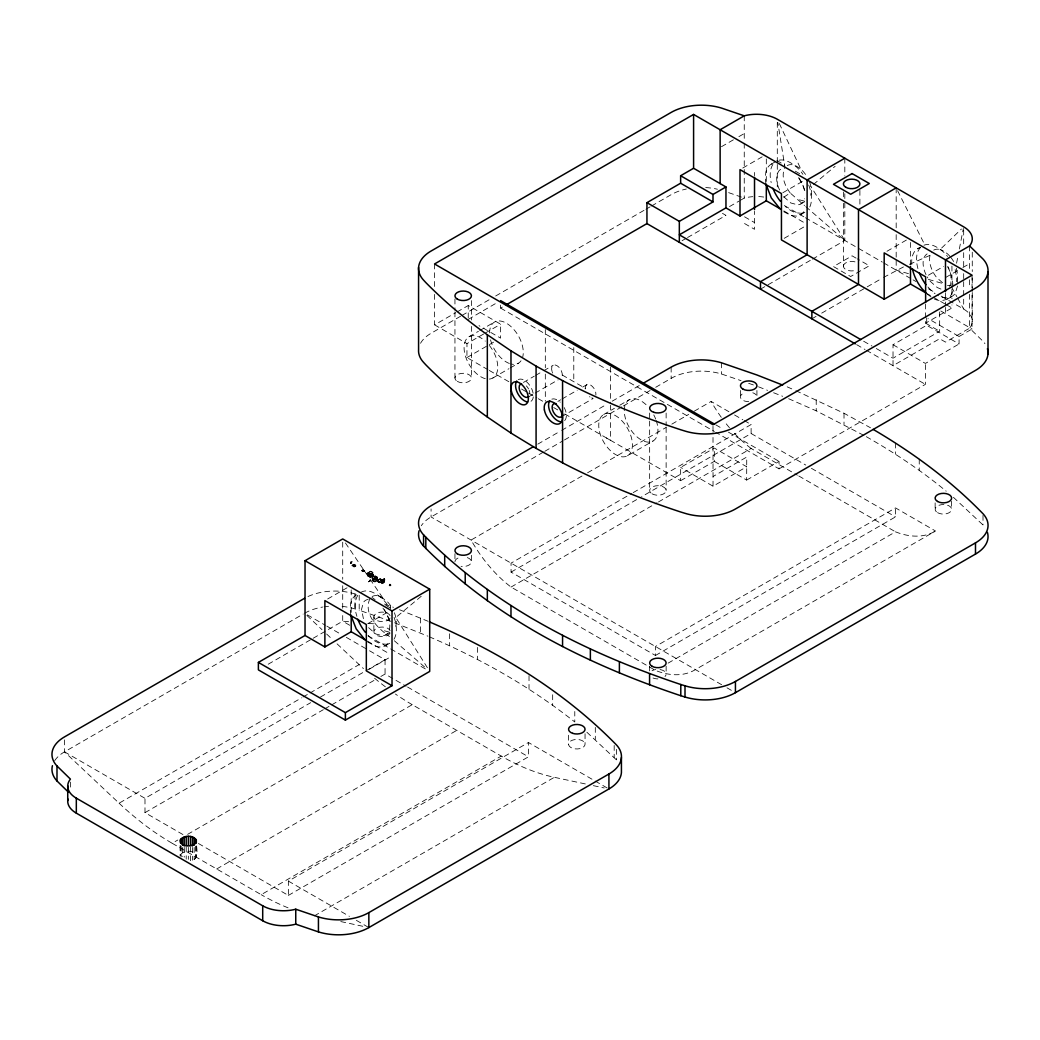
<?xml version="1.0" encoding="UTF-8"?>
<svg xmlns="http://www.w3.org/2000/svg" width="1040" height="1040" viewBox="0 0 1040 1040"><rect width="100%" height="100%" fill="white"/><g stroke="black" fill="none" stroke-linecap="round" stroke-linejoin="round"><path stroke-width="0.75" stroke-dasharray="5 3.75" d="M198.406 843.479L288.366 895.414L288.366 881.114L528.437 742.508L608.92 788.97M371.462 574.392L368.693 576.095L370.123 576.771M370.851 575.796L370.708 577.07L373.295 575.055L370.123 573.976C377.715 578.396 370.149 573.547 373.451 574.665A6.786 3.926 0 0 0 372.528 573.885L371.735 573.456A6.786 3.926 0 0 0 370.825 573.092L367.809 574.574L367.939 575.9M288.366 895.414L528.437 756.821L528.437 742.508M372.606 578.656L372.385 577.876M374.972 579.683L374.647 579.228A6.786 3.926 0 0 1 373.464 578.734L372.528 577.98L375.635 579.54M373.048 578.526C372.06 580.775 380.549 577.941 376.675 577.915L375.648 577.317M377.325 580.19L377.247 580.476A6.786 3.926 0 0 0 377.884 581.022L378.638 582.309A6.786 3.926 0 0 0 379.821 582.803L382.824 581.347L382.707 580.138M377.975 581.438C376.389 579.098 386.269 585.845 376.792 580.008L374.465 581.659M378.131 582.01L378.04 580.892L378.378 582.166M377.78 581.035L380.484 582.478L382.265 581.516L379.483 579.709L381.459 579.254L381.446 580.346M380.146 582.543L382.733 580.424L379.834 578.76L374.712 581.659M487.929 369.668L466.934 357.565L466.973 343.629L483.808 333.905M468.234 317.889L468.26 305.526L500.643 324.194L500.604 338.117L479.011 325.663M564.746 413.933L680.628 480.688L680.654 467.389L714.337 448.071L746.707 466.765L713.037 486.2L680.654 467.389M713.037 486.2L713.011 432.822M680.628 480.688L714.298 461.37L714.337 448.071M714.298 461.37L746.668 480.064L746.733 457.041L713.063 476.489M381.472 582.153L381.446 581.178M384.657 581.1C383.682 583.986 387.335 574.769 379.821 581.971A6.786 3.926 0 0 1 378.638 581.49L378.378 581.334M350.662 563.108L351.182 561.535L351.858 562.861L350.714 563.225L351.858 562.861M372.281 574.704L370.617 573.872L371.735 574.418M372.762 578.708L372.762 578.37A6.786 3.926 0 0 1 372.099 577.746L372.151 577.434M373.828 579.228L373.945 578.578M369.057 576.121L368.381 574.366L371.163 576.433L368.043 574.639M369.525 575.107L367.783 575.757L372.528 572.494L370.526 571.22L367.822 572.832M368.589 581.88L370.123 580.697L368.433 581.75M369.2 575.549L369.187 576.628L369.603 576.095M369.681 576.472L370.929 576.329M369.98 576.446L370.201 577.213L370.201 576.238M377.429 578.37L377.481 577.187L375.57 576.095L375.648 576.94M377.403 577.824L377.559 578.214M380.276 579.592L381.459 580.086L380.614 580.567L381.459 579.254M380.783 579.514L382.655 579.943L382.408 581.061M380.913 579.384C381.953 579.475 382.499 587.171 384.722 580.476M380.679 579.228C382.265 582.348 382.772 578.838 382.408 580.996L382.447 580.19M382.252 580.307L381.134 580.788M389.532 584.896L390.078 584.233L390.78 585.468L389.935 585.949L389.467 585.078M390.169 584.805L390.78 585.468L389.831 585.026M390.78 585.468L390.78 584.636L389.129 585.273M957.554 286.013L955.136 293.462A29.237 16.887 60 0 1 937.235 295.061M367.757 574.678L371.046 576.797L368.043 574.782L370.513 573.222L373.295 574.964L369.85 576.914A2.496 1.443 60 0 0 370.383 577.122L369.59 576.485M377.715 578.461L374.647 580.047A6.786 3.926 0 0 1 373.464 579.553L372.71 579.098A6.786 3.926 0 0 1 372.099 578.578L374.79 575.978L375.752 577.031M367.783 575.419L368.433 576.004L373.087 572.715M377.689 577.72L372.944 580.645M377.884 581.854A6.786 3.926 0 0 1 377.273 581.321L377.234 580.281L372.19 577.564L374.777 576.069L377.559 577.681L372.554 580.32L375.349 579.41M381.589 580.918L381.355 579.527M369.824 575.822L369.863 577.174L368.368 575.679M956.579 263.198L957.814 256.88M959.348 248.976L963.365 228.436M190.476 846.989L190.476 860.678C198.458 860.34 197.067 851.162 196.586 845.598M367.757 572.923L368.68 573.781L367.523 574.392C364.689 572.104 370.383 573.989 367.835 572.988M377.208 581.152L379.951 579.358M381.628 580.32L384.254 578.682L384.761 579.371M357.773 595.309C353.99 601.679 354.627 609.596 356.928 616.356M369.187 576.628L370.24 576.056M369.98 576.511L369.187 575.809L369.707 576.251M375.596 576.55L376.428 577.772L377.273 577.434M375.96 578.032C378.599 576.862 376.883 578.799 375.505 576.472M369.902 598.611C363.012 614.185 377.897 628.316 389.467 636.532M389.831 584.207L390.338 585.208L390.104 584.246M772.876 164.359C769.6 169.819 769.665 176.566 771.186 182.572M949.481 286.429L950.898 283.309L950.898 274.846M956.41 281.684L957.853 275.613L955.955 266.357M952.328 291.72C950.469 300.937 939.263 302.783 932.36 297.882M372.099 580.021L374.699 578.539L375.999 579.033M381.654 580.281L384.345 579.67M180.388 854.841C183.872 849.849 194.597 849.797 196.586 856.076M933.712 250.12A20.007 11.544 60 0 1 940.056 249.548L961.428 229.021M813.345 184.535L835.133 166.309M421.239 596.258L395.811 617.513L428.012 668.733M367.822 575.523L372.931 572.819L367.913 574.925L368.004 576.095M368.472 574.834L368.251 575.731L368.004 575.12M370.383 573.508L372.97 574.639L372.632 575.211M370.604 573.495L370.24 574.353M373.087 575.003L371.163 575.978M783.744 197.223L790.179 192.959L804.57 205.569M468.221 319.423L496.561 302.965M721.474 146.705L733.525 139.737M738.894 136.643L744.25 133.549M460.564 316.251L431.08 333.281A42.822 24.726 0 0 0 419.913 344.539M461.968 315.445L490.048 299.234M495.664 295.997L644.475 210.08M645.879 209.261L650.091 206.83M651.495 206.024L671.151 194.675A42.822 24.726 0 0 1 686.322 189.02M742.768 168.025L762.151 156.832M500.604 305.097L500.604 308.087L503.412 306.462M469.014 336.765L478.413 331.331M479.752 330.564L494.52 322.036M771.277 164.125L776.152 161.304A29.237 16.887 60 0 1 785.434 160.485A35.256 20.358 60 0 1 796.133 166.66A29.237 16.887 60 0 1 802.932 174.33M485.212 333.099L500.643 324.194M466.934 357.565L487.981 345.41M489.372 344.604L493.584 342.173M729.508 206.583L738.894 201.175M740.233 200.395L744.25 198.081A29.393 16.965 0 0 1 752.804 196.664M682.071 240.708L686.192 238.329M687.557 237.536L725.959 215.371L722.462 213.343M782.821 192.751L803.595 180.765M492.83 378.001L508.95 368.693M510.289 367.913L518.349 363.259M800.787 203.957L804.674 201.721M800.527 214.773L805.402 211.952A29.237 16.887 60 0 1 801.125 213.278L796.133 212.784A29.237 16.887 60 0 1 785.434 206.609M523.432 382.434L534.261 376.181M535.613 375.401L542.386 371.488M543.738 370.708L553.228 365.235M784.212 238.316L804.986 226.317M528.372 397.02L533.793 393.887M535.145 393.107L558.168 379.821M557.882 401.401L560.638 399.802M562.016 399.009L577.213 390.234M582.725 387.049L586.872 384.657M760.487 289.146L811.317 259.805M812.487 259.129L844.818 240.461L844.818 200.148M561.392 416.819L593.138 398.476M537.771 444.145L560.235 431.184M561.639 430.365L606.567 404.43M612.183 401.193L640.263 384.982M603.681 414.518L614.419 408.317M619.801 405.21L629.2 399.776M886.951 251.277L906.347 240.084M350.506 562.679L352.313 561.626M543.387 452.127L431.08 516.958A42.822 24.726 0 0 0 421.291 525.733M544.791 451.308L563.043 440.778M564.447 439.959L622.011 406.731M623.415 405.925L650.091 390.52M655.707 387.283L671.151 378.365A42.822 24.726 0 0 1 721.565 374.023L741.039 380.653M354.029 565.994L355.771 565.227L354.016 564.226L352.235 565.253L354.458 566.657L353.548 566.137L354.952 565.071L353.288 566.215M352.131 565.604L353.795 564.642L355.81 565.825L354.185 567.06L352.131 565.539L354.185 567.06M352.144 565.89L354.211 564.408M352.729 565.045L354.471 566.215L355.251 565.604M354.185 566.761L355.81 565.825M354.458 566.657L355.576 565.825M917.735 248.677L920.179 247.273M363.337 569.595L361.556 570.7L363.298 571.714L365.079 570.687L363.532 569.79M362.037 570.596L362.817 569.972L364.559 571.155L361.894 570.583M368.277 572.91L370.825 571.376M811.863 318.812L816.075 316.368M821.704 313.131L882.128 278.239M883.532 277.42L903.552 266.903M327.652 598.988L347.048 587.795M54.717 760.63A42.822 24.726 0 0 1 64.506 751.855L303.16 614.068M371.462 574.626L369.421 575.562M372.372 574.171L372.528 574.86L372.528 573.885M368.94 576.381L371.358 575.016L372.255 575.523A2.496 1.443 60 0 0 372.788 575.744L373.451 574.717M369.408 576.654L371.8 575.263M370.123 576.914L373.295 575.042M370.136 577.07L373.087 575.627L373.087 574.431M370.383 577.122L373.334 575.861M376.285 576.511L374.634 577.343L375.609 576.121M372.502 578.513L372.71 579.098M376.428 577.018L377.26 577.902M375.947 576.784L375.44 577.811L375.921 576.706M377.013 577.408L377.104 578.175M381.03 579.371L379.873 578.747L377.364 580.32L377.689 581.113M372.151 580.099L375.193 581.854L377.689 580.372L376.545 579.202M381.602 579.774L382.525 580.255M384.319 578.656L381.758 580.827M381.94 581.334L384.553 579.787M928.395 275.21L943.631 266.409M581.971 476.021L471.068 540.046A100.75 58.162 60 0 0 511.056 587.067L655.46 670.436A100.75 58.162 60 0 0 695.448 669.591L935.506 530.998L895.518 507.91L655.46 646.503L655.46 655.486L511.056 572.104L511.056 563.134L631.787 493.428M587.587 472.771L666.211 427.388M671.827 424.138L688.675 414.414M694.291 411.177L711.126 401.453L729.053 411.801M627.497 455.754A23.816 13.741 60 0 0 619.944 418.873A23.816 13.741 60 0 0 599.326 430.781A23.816 13.741 60 0 0 627.497 455.754L653.016 441.012M268.229 664.209L311.792 639.054M313.196 638.248L342.706 621.205L349.18 621.751M945.49 277.576L957.541 270.621M962.897 267.527L969.592 263.666M367.718 623.714L387.114 612.521M946.972 299.325L951.86 296.517M385.671 634.92L389.558 632.671M925.626 303.979L925.626 323.167L951.938 307.97L951.938 304.889M633.191 492.622L751.114 424.541L751.114 433.511L641.615 496.73M969.592 294.307L969.592 328.185L945.49 342.108L939.653 338.741L893.022 365.664L893.022 344.734L926.692 325.286L959.075 343.98L959.075 336.505L928.044 318.591M511.056 572.104L640.211 497.536M385.411 645.736L390.299 642.915A29.237 16.887 60 0 1 386.009 644.241L381.03 643.747A29.237 16.887 60 0 1 368.264 635.609M64.506 739.882L64.506 751.855L119.08 803.205L301.587 697.84M302.991 697.021L308.607 693.784M310.011 692.978L359.151 664.599A249.951 144.313 60 0 0 363.454 668.59M939.653 311.935L939.653 331.266L893.022 358.189L873.431 346.879M182.949 834.561L144.989 812.643L144.989 798.343L310.661 702.689M320.476 697.021L385.06 659.737L368.485 650.169M511.056 587.067L657.059 502.762M658.463 501.956L751.114 448.461L797.381 475.176M369.096 669.279L389.883 657.28M959.075 336.505L972.036 329.017L972.036 289.432M144.989 812.643L323.297 709.709M324.688 708.903L330.304 705.653M331.708 704.847L375.232 679.718M380.848 676.481L385.06 674.05L406.146 686.218M893.022 344.734L925.405 363.428L959.075 343.98M746.668 480.064L779.051 461.37L779.051 468.858L715.767 432.315M779.051 468.858L925.405 384.358L925.405 363.428M119.08 803.205A249.951 144.313 60 0 0 172.172 843.271L177.788 840.034M187.616 834.353L412.23 704.678L501.254 756.067A249.951 144.313 60 0 0 554.346 777.309L585.533 783.978M216.684 868.972L456.742 730.366M655.46 655.486L895.518 516.88L895.518 507.91M172.172 843.271L261.196 894.673L501.254 756.067M668.096 663.143L895.518 531.83A100.75 58.162 60 0 0 935.506 530.998M314.288 915.902L554.346 777.309M434.577 294.411L434.59 324.844L455.637 312.767M457.041 311.961L468.26 305.526M373.087 575.328L370.175 573.547L370.838 573.547M379.821 582.491L380.484 582.478M371.358 575.016A2.496 1.443 60 0 1 370.825 574.613L370.162 573.755M370.734 574.613L370.981 573.313M374.556 576.875L375.453 576.888M379.73 579.631L380.835 580.073M909.441 264.329L930.046 255.333M370.396 571.246L373.334 573.04M370.175 573.547L370.474 574.028M355.485 565.344L353.717 564.395M368.602 623.376L375.076 623.922M804.323 201.123L797.251 199.225M947.44 285.35L950.781 285.675M940.966 289.081L937.235 287.521L930.163 281.255A20.007 11.544 60 0 1 927.225 276.965M389.22 632.086L382.148 630.188M374.036 581.659L373.464 581.282L374.816 581.919M593.333 785.642L604.24 787.969M340.795 921.57L365.742 926.913M364.793 570.856L363.038 569.764M380.185 578.747L380.77 579.722M908.453 273.65L896.181 270.127L896.181 258.83M928.382 279.383L943.709 283.777L936.637 277.511A20.007 11.544 60 0 1 931.463 252.2M307.957 596.544A42.822 24.726 0 0 1 354.991 593.957L359.203 595.257L359.203 610.22L390.429 621.114L427.869 636.155M342.134 606.385A42.822 24.726 0 0 1 354.991 608.933L359.203 610.22M728.624 192.634L741.403 197.093M748.67 383.305L757.016 386.217M370.383 574.574L369.772 574.353M384.488 604.071L393.458 607.334M758.524 386.815L767.572 390.364M773.604 392.743L782.652 396.292M371.137 571.363L372.281 571.896M399.49 609.713L427.869 621.192M377.104 577.408L376.805 576.797M372.151 596.531A20.007 11.544 60 0 1 378.495 595.959L385.814 600.184A20.007 11.544 60 0 1 392.158 608.075M787.189 386.854L794.443 390.052M795.886 390.689L844.012 413.27L870.493 427.765M788.632 398.71L816.218 410.839L864.929 435.929M429.312 636.805C481.13 658.918 530.582 686.959 574.782 721.981L574.782 711.503M866.32 436.696C894.348 452.647 921.336 470.587 946.192 491.179M606.359 437.944L610.506 440.297L610.506 405.314M379.08 582.062L379.119 581.334M776.854 160.524L784.771 165.087M795.327 171.184L800.852 174.369M784.329 205.556L804.024 216.918M805.428 217.737L882.297 262.106M883.688 262.912L911.651 279.058M913.055 279.864L915.876 281.489M928.525 288.808L935.558 292.864M941.174 296.114L963.677 309.101A29.393 16.965 0 0 1 969.592 328.185L983.008 341.276A42.822 24.726 0 0 1 984.932 343.655M783.835 210.912L805.142 223.21M926.146 293.072L931.671 296.257M933.049 297.063L945.256 304.109M946.595 304.876L951.938 307.97M856.063 258.115L852.085 255.827L833.469 266.565L850.681 276.51L869.297 265.759L857.376 258.882M940.823 310.999L972.036 329.017M744.536 216.801L754.52 222.56M925.626 323.167L939.653 331.266M744.536 223.522L754.52 229.294L754.52 211.25M863.642 341.224L872.027 346.073M856.635 344.656L865.033 349.505M866.437 350.311L925.405 384.358M734.578 414.986L742.846 419.757M744.224 420.55L751.114 424.541M751.114 433.511L805.792 465.075M811.408 468.312L895.518 516.88M715.767 424.84L722.8 428.896M728.429 432.146L779.051 461.37M798.785 475.982L895.518 531.83M500.604 308.087L714.363 431.509M562.289 375.05L585.26 388.31M489.333 370.474L508.924 381.771M521.534 389.038L527.124 392.262M528.528 393.068L536.926 397.917M538.33 398.723L545.324 402.753M553.644 407.55L557.804 409.942M721.643 684.723L431.08 516.958L431.08 508.95M727.012 687.817L732.667 691.093M373.295 575.575L368.68 573.131M374.647 576.758L375.388 577.148L375.284 576.082L375.102 577.083M380.211 579.8L379.951 578.825M389.532 585.182L389.532 584.35M355.81 566.124L353.496 564.772M381.68 580.97L381.407 581.49M355.576 566.02L354.666 565.292M374.634 577.135L377.091 578.773M352.716 564.928L354.471 566.215M381.485 581.854L381.537 583.011M368.381 574.444L371.163 576.264M381.511 582.738L381.823 583.687L384.345 582.257L381.849 583.583L381.979 579.553M367.887 575.484L370.929 577.239M385.736 605.332L391.274 608.53M349.713 625.261L342.706 621.205L342.706 613.145M367.965 635.791L428.298 670.618M367.354 641.069L390.039 654.173M307.359 614.861L325.442 625.313M326.833 626.119L340.756 634.153M346.32 637.364L367.107 649.363M407.55 687.024L528.437 756.821M64.506 751.855L144.989 798.33M288.366 881.101L349.427 916.357M356.369 920.361L368.862 927.576M434.59 324.844L466.973 343.629M368.927 573.937L367.523 574.392M372.944 580.983L372.281 580.476L373.204 581.243M927.004 293.982L931.281 297.102M783.757 211.77L791.258 215.605L796.237 216.099A29.237 16.887 60 0 0 803.803 211.731M371.93 597.363L375.089 599.664M367.588 641.94L376.142 646.568L381.134 647.062A29.237 16.887 60 0 0 389.896 640.575M953.433 497.328L983.008 524.966A42.822 24.726 0 0 1 984.932 527.345M586.859 732.225L616.421 759.863A42.822 24.726 0 0 1 618.345 762.242M377.247 579.683L377.728 581.464M805.792 206.635L844.818 240.461L810.914 186.55M394.342 640.757L427.271 669.305M306.891 615.446L321.984 629.642M326.638 634.023L332.436 639.483M337.077 643.851L359.151 664.599M927.927 286.988L931.879 291.161A29.237 16.887 60 0 0 935.077 293.683M783.705 196.69L790.777 202.969L797.849 204.867A20.007 11.544 60 0 0 804.44 198.744M368.602 627.653L375.674 633.932L382.746 635.817A20.007 11.544 60 0 0 384.28 609.609M790.192 192.959C784.992 186.017 780.559 176.007 785.005 167.648L777.79 122.369M345.436 542.984L382.863 598.039M951.535 287.053L956.852 296.699M957.606 298.077L963.677 309.101L963.677 297.817M897.624 190.749L925.002 245.284M779.649 190.073C776.867 184.405 775.203 177.177 778.531 171.392A20.007 11.544 60 0 1 780.78 169.312M779.324 123.539L800.917 169.234A20.007 11.544 60 0 1 807.261 177.125M350.662 561.951L350.948 563.394M384.54 578.773L384.813 579.93M955.136 269.581L957.905 283.127M363.428 618.683L361.53 609.427L363.428 602.355A20.007 11.544 60 0 1 368.602 599.365M953.03 285.948L952.328 279.357L949.481 270.088A20.007 11.544 60 0 0 947.869 266.552M765.934 184.093L765.219 177.515L765.934 171.743L767.988 167.167A29.237 16.887 60 0 1 774.046 163.046M350.818 615.056L350.116 608.465L350.818 602.693L352.885 598.13A29.237 16.887 60 0 1 358.943 593.996M712.998 426.348L713.011 431.197M434.551 263.978L434.564 288.002M983.008 515.359L983.008 524.966M972.27 252.187L972.27 271.531M972.27 277.992L972.27 290.888M972.27 292.5L972.27 321.529M972.036 275.184L972.036 287.846M969.592 245.934L969.592 271.739M969.592 279.786L969.592 287.872M963.677 230.074L963.677 246.207M963.677 252.655L963.677 267.176M963.677 273.624L963.677 280.072M963.677 281.684L963.677 296.205M951.938 266.097L951.938 287.729M951.938 289.341L951.938 298.727M951.626 501.293L951.626 509.314M945.49 293.28L945.49 305.838M945.49 307.411L945.49 313.69M935.142 502.905L935.142 509.314M926.692 317.811L926.692 325.286M919.243 459.108L919.243 470.327M910.494 242.476L910.494 264.862M896.181 187.876L896.181 228.189M896.181 234.637L896.181 257.218M895.596 443.053L895.596 454.272M859.898 190.372L859.898 206.505M844.818 158.21L844.818 175.955M844.818 193.7L844.818 198.536M844.012 413.27L844.012 424.489M843.414 191.984L843.414 196.82M843.414 203.281L843.414 266.175A8.242 4.758 0 0 0 855.777 270.296M816.218 399.62L816.218 410.839M777.296 122.473L777.296 162.799M777.296 164.411L777.296 188.604M766.311 158.925L766.311 185.393M756.925 390.494L756.925 396.903A8.242 4.758 0 0 0 752.804 392.782M754.52 172.458L754.52 175.695M744.25 115.83L744.25 141.635M744.25 143.234L744.25 198.081M740.441 390.494L740.441 396.903M721.565 362.817L721.565 374.023M671.151 367.146L671.151 378.365M666.133 413.036L666.133 425.945M666.133 427.557L666.133 490.451M666.133 666.133L666.133 674.141M649.649 413.036L649.649 419.484M649.649 421.109L649.649 490.451M649.649 666.133L649.649 670.93M616.421 749.385L616.421 759.863M614.185 745.459L614.185 757.432M610.506 367.146L610.506 403.728M595.309 727.428L595.309 739.401M585.052 733.733L585.052 744.211A8.242 4.758 0 0 1 572.689 748.332A8.242 4.758 0 0 1 572.689 740.09A8.242 4.758 0 0 1 585.052 744.211M573.781 347.594L573.781 381.68M568.568 735.228L568.568 744.211M552.669 694.746L552.669 705.224M545.324 329.524L545.324 367.731M545.324 374.101L545.324 401.167M529.022 675.701L529.022 689.169M477.438 647.413L477.438 659.386M471.432 300.625L471.432 319.982M471.432 326.43L471.432 378.04M471.432 555.321L471.432 561.73M454.948 299.013L454.948 310.31M454.948 311.922L454.948 378.04M454.948 553.722L454.948 560.131M449.631 633.763L449.631 645.736M420.615 618.007L420.615 632.97M390.429 606.151L390.429 609.141M385.06 659.737L385.06 674.05M384.345 579.202L384.345 581.789M379.678 581.763L379.678 582.582M379.509 581.763L379.509 582.582M378.469 580.957L378.638 582.309M377.559 580.632L377.559 581.464M374.335 579.007L374.504 579.826M373.867 616.837L373.867 631.8M373.581 578.37L373.464 579.553M373.295 578.201L373.295 578.955M373.204 578.591L373.204 579.41M372.918 574.431L372.918 575.406M372.944 578.435L372.944 579.254M372.281 573.729L372.268 574.99M372.008 573.586L372.008 574.561M372.021 577.603L372.021 578.422M371.735 573.456L371.904 574.769M371.618 573.859L371.618 574.613M371.137 573.313L371.137 574.288M370.513 576.199L370.435 576.914M370.24 575.328L369.07 574.665M369.564 575.666L369.564 576.433M369.057 575.367L369.096 576.576M368.537 575.38L368.68 576.342M363.792 571.597L361.972 570.869M354.991 593.957L354.991 608.933M351.208 589.888L351.208 616.343M342.706 542.191L342.706 579.28M342.706 585.728L342.706 611.533M196.313 845.871L196.313 857.311M195.481 846.209L195.481 858.455M194.168 847.47L194.168 859.443M192.465 847.47L192.465 860.197M188.344 847.366L188.344 859.339M186.212 846.989L186.212 859.183M184.223 847.47L184.223 857.207M182.52 847.47L182.52 856.453M181.207 846.209L181.207 856.96M180.388 845.871L180.388 855.816M180.102 845.598L180.102 856.076M70.408 782.093L70.408 789.581M751.114 448.461A100.75 58.162 60 0 1 732.875 431.639M729.443 427.726A100.75 58.162 60 0 1 724.464 421.577M721.292 417.313A100.75 58.162 60 0 1 711.126 401.453M467.311 557.609A8.242 4.758 0 0 1 470.808 563.55A8.242 4.758 0 0 1 461.058 566.332M454.948 561.73A8.242 4.758 0 0 1 461.058 557.141M660.023 669.539A8.242 4.758 0 0 1 665.028 676.52M657.891 678.899A8.242 4.758 0 0 1 652.054 677.508M652.054 670.774A8.242 4.758 0 0 1 655.759 669.539M748.683 401.661A8.242 4.758 0 0 1 740.727 398.138A8.242 4.758 0 0 1 744.562 392.782M705.705 187.564A42.822 24.726 0 0 1 717.444 189.228M843.414 266.175A8.242 4.758 0 0 1 855.777 262.054M489.333 345.41A23.816 13.741 60 0 1 489.346 379.08M485.277 378.677A23.816 13.741 60 0 1 464.074 347.659A23.816 13.741 60 0 1 485.277 341.12M521.027 360.789A23.816 13.741 60 0 1 510.796 363.935M509.366 363.48A23.816 13.741 60 0 1 490.49 339.69M489.593 332.93A23.816 13.741 60 0 1 508.625 324.649A23.816 13.741 60 0 1 522.704 357.071M656.201 420.511A23.816 13.741 60 0 1 645.463 441.688A23.816 13.741 60 0 1 624.299 411.97M624.273 410.683A23.816 13.741 60 0 1 647.543 406.159M653.757 414.882A23.816 13.741 60 0 1 655.694 419.094M758.745 196.586A29.393 16.965 0 0 1 764.595 197.184M592.735 398.112A7.553 4.368 60 0 1 591.695 397.904M590.057 397.046A7.553 4.368 60 0 1 589.511 396.643M585.299 388.96A7.553 4.368 60 0 1 590.603 385.06A7.553 4.368 60 0 1 595.894 395.083M552.682 373.035A7.553 4.368 60 0 1 552.37 372.333M552.11 371.618A7.553 4.368 60 0 1 556.946 365.638A7.553 4.368 60 0 1 561.795 377.208M551.85 399.139A12.584 7.267 60 0 1 560.261 402.207M564.239 407.602A12.584 7.267 60 0 1 563.979 421.135M526.331 385.879A7.553 4.368 60 0 1 528.554 388.986M529.165 390.39A7.553 4.368 60 0 1 529.789 393.809M518.232 379.626A12.584 7.267 60 0 1 530.959 387.309A12.584 7.267 60 0 1 530.374 401.661M949.975 256.412A20.007 11.544 60 0 0 947.375 253.786A23.764 13.715 60 0 0 940.056 249.548M950.794 257.387A20.007 11.544 60 0 1 953.719 261.677M911.794 264.628A29.237 16.887 60 0 1 920.504 247.598M947.713 266.89A29.237 16.887 60 0 1 950.261 272.402M917.93 268.593A29.237 16.887 60 0 1 922.61 245.856M923.936 245.219A29.237 16.887 60 0 1 931.879 245.037A35.256 20.358 60 0 1 942.591 251.212A29.237 16.887 60 0 1 947.57 256.477M926.016 274.651A20.007 11.544 60 0 1 927.225 253.864M787.254 165.568A20.007 11.544 60 0 1 793.598 164.996A23.764 13.715 60 0 1 800.917 169.234M809.51 181.805A20.007 11.544 60 0 1 809.51 198.133M798.915 178.412A29.237 16.887 60 0 1 804.791 190.645M808.691 185.029A29.237 16.887 60 0 1 808.691 208.91M798.642 177.58A20.007 11.544 60 0 1 804.44 190.294M394.407 612.755A20.007 11.544 60 0 1 394.394 629.096M378.495 595.959A23.764 13.728 60 0 1 385.814 600.184M382.941 608.101A29.237 16.887 60 0 1 390.104 622.999M361.049 592.267A29.237 16.887 60 0 1 370.318 591.435A35.256 20.358 60 0 1 381.03 597.623A29.237 16.887 60 0 1 387.829 605.293M394.095 617.383A29.237 16.887 60 0 1 393.575 639.873M390.078 618.059A8.242 4.758 0 0 1 377.39 620.724A8.242 4.758 0 0 1 377.39 612.937A8.242 4.758 0 0 1 390.078 615.602M304.564 613.262A42.822 24.726 0 0 1 322.621 607.048M324.09 606.814A42.822 24.726 0 0 1 328.536 606.294M390.078 633.035A8.242 4.758 0 0 1 377.39 635.7A8.242 4.758 0 0 1 377.39 627.9A8.242 4.758 0 0 1 390.078 630.565M412.23 704.678A249.951 144.313 60 0 1 395.408 694.031M385.372 686.803A249.951 144.313 60 0 1 373.243 677.131M288.054 907.816A249.951 144.313 60 0 1 261.196 894.673M368.966 576.394A2.496 1.443 60 0 1 368.433 576.004M369.889 580.398L370.331 581.165L369.824 580.437M384.345 581.334L381.953 582.725L384.345 581.334M937.56 512.668A8.242 4.758 0 0 0 951.353 510.536A8.242 4.758 0 0 0 941.252 504.712A8.242 4.758 0 0 0 937.56 512.668M457.366 381.407A8.242 4.758 0 0 0 471.146 379.275A8.242 4.758 0 0 0 461.058 373.451A8.242 4.758 0 0 0 457.366 381.407M652.054 493.818A8.242 4.758 0 0 0 665.847 491.686A8.242 4.758 0 0 0 655.759 485.862A8.242 4.758 0 0 0 652.054 493.818"/><path stroke-width="1.5" d="M180.388 839.878C179.816 847.327 193.037 847.678 196.313 842.348C196.872 834.899 183.651 834.548 180.388 839.878L180.388 842.868M693.589 114.426L434.551 263.978L712.998 424.736L972.036 275.184L693.589 114.426L693.589 168.259L725.959 186.953L725.959 207.883L679.328 234.819L860.834 339.612M744.25 115.83L721.565 108.095A42.822 24.726 0 0 0 671.151 112.424L431.08 251.03A42.822 24.726 0 0 0 423.579 280.137L425.815 282.568A679.133 392.093 0 0 0 487.331 334.776L510.978 350.831L536.081 366.119L562.562 380.614A679.133 392.093 0 0 0 680.797 429.78L685.009 431.067A42.822 24.726 0 0 0 735.436 426.738L975.494 288.145A42.822 24.726 0 0 0 983.008 259.025L969.592 245.934A29.393 16.965 0 0 0 963.677 226.85L777.296 119.249A29.393 16.965 0 0 0 744.25 115.83L720.135 129.753L720.135 183.586M855.244 343.85L646.945 223.6L646.945 202.657L680.628 183.222L680.628 175.747L693.589 168.259M506.233 304.837L646.945 223.6M680.628 175.747L712.998 194.441L725.959 186.953M646.945 202.657L679.328 221.351L712.998 201.916L712.998 194.441M725.959 207.883L739.999 215.995L766.311 200.798L779.701 208.52M844.818 158.21L807.118 179.972L807.118 254.748L760.487 281.671L760.487 289.146M896.181 187.876L858.494 209.638L858.494 284.401L811.863 311.324L811.863 318.812M305.032 635.479L305.032 560.703L342.706 538.954L429.702 589.173L429.702 671.424L345.384 720.109L258.388 669.89L258.388 662.402L305.032 635.479L324.883 646.945L351.208 631.748L364.585 639.483M533.559 446.576L431.08 505.752A42.822 24.726 0 0 0 423.579 534.859L423.579 546.078C493.961 617.968 586.274 664.183 680.797 695.721L685.009 697.008A42.822 24.726 0 0 0 735.436 692.679L975.494 554.073A42.822 24.726 0 0 0 987.415 532.389M643.071 383.357L671.151 367.146A42.822 24.726 0 0 1 721.565 362.817L757.016 375.011L782.652 385.073M304.564 598.299L64.506 736.892A42.822 24.726 0 0 0 56.992 765.999L56.992 780.975L68.172 791.934M969.592 245.934L945.49 259.857L945.49 291.707M739.999 215.995L739.999 169.624L781.443 193.557L781.443 239.915L884.182 299.234L910.494 284.037L926.146 293.072L922.012 288.717A29.237 16.887 60 0 1 912.379 268.658M305.032 560.703L392.015 610.935L429.702 589.173M258.388 662.402L345.384 712.634L392.015 685.711L392.015 610.935M423.579 534.859C493.961 606.749 586.274 652.964 680.797 684.502L685.009 685.802A42.822 24.726 0 0 0 735.436 681.46L975.494 542.867A42.822 24.726 0 0 0 983.008 513.747C950.729 480.467 913.068 452.777 873.145 429.377M56.992 765.999L70.408 779.103A29.393 16.965 0 0 0 76.323 798.174L262.704 905.788A29.393 16.965 0 0 0 295.75 909.207L318.435 916.942A42.822 24.726 0 0 0 368.849 912.613L608.92 774.007A42.822 24.726 0 0 0 616.421 744.9C563.849 690.976 498.16 651.43 429.312 621.829M67.951 799.006A29.393 16.965 0 0 0 76.323 813.15L262.704 920.751A29.393 16.965 0 0 0 295.75 924.17L318.435 931.905A42.822 24.726 0 0 0 368.849 927.576L608.92 788.97A42.822 24.726 0 0 0 621.426 772.525L621.426 757.549M418.574 267.475L418.574 349.726A42.822 24.726 0 0 0 423.579 362.388L425.815 364.819A679.133 392.093 0 0 0 487.331 417.027L510.978 433.082L536.081 448.37L562.562 462.865A679.133 392.093 0 0 0 680.797 512.031L685.009 513.318A42.822 24.726 0 0 0 735.436 508.989L975.494 370.396A42.822 24.726 0 0 0 987.415 348.699M680.628 183.222L712.998 201.916M500.604 300.612L714.363 424.021M392.015 685.711L366.327 670.878L366.327 624.52L324.883 600.587L324.883 646.945M780.546 209.417L771.277 197.886L765.934 184.093M365.443 640.38L356.174 628.849L350.818 615.056M988 271.687L988 353.938M975.494 542.867L975.494 554.073M925.626 302.38L925.626 276.809L884.182 252.876L884.182 299.234M910.494 266.461L910.494 284.037M766.311 185.393L766.311 200.798M754.52 177.307L754.52 209.625M735.436 681.46L735.436 692.679M685.009 685.802L685.009 697.008M680.797 684.502L680.797 695.721M679.328 221.351L679.328 242.294M649.571 673.608L649.571 684.814M619.385 661.752L619.385 672.971M608.92 774.007L608.92 788.97M590.369 648.986L590.369 660.205M562.562 380.614L562.562 462.865M562.562 635.336L562.562 646.555M536.081 366.119L536.081 448.37M510.978 350.831L510.978 433.082M510.978 605.553L510.978 616.772M487.331 334.776L487.331 417.027M487.331 589.498L487.331 600.717M465.218 572.741L465.218 583.96M444.691 555.321L444.691 566.54M425.815 537.29L425.815 548.509M368.849 912.613L368.849 927.576M351.208 616.343L351.208 631.748M345.384 712.634L345.384 720.109M318.435 916.942L318.435 931.905M295.75 909.207L295.75 924.17M262.704 905.788L262.704 920.751M196.313 839.878L196.313 842.868M195.481 838.734L195.481 843.219M194.168 837.746L194.168 845.234M192.465 836.992L192.465 845.975M190.476 836.511L190.476 845.494M188.344 836.355L188.344 845.338M186.212 836.511L186.212 845.494M184.223 836.992L184.223 845.975M182.52 837.746L182.52 845.234M181.207 838.734L181.207 843.219M76.323 798.174L76.323 813.15M67.73 785.746L67.73 800.722M423.579 546.078A42.822 24.726 0 0 1 419.003 530.803M562.77 414.206A7.553 4.368 60 0 1 557.466 416.533A7.553 4.368 60 0 1 552.175 408.096A7.553 4.368 60 0 1 556.101 403.611M562.094 421.811A12.584 7.267 60 0 1 551.239 414.115A12.584 7.267 60 0 1 549.757 400.764M528.723 396.734A7.553 4.368 60 0 1 520.533 392.496A7.553 4.368 60 0 1 521.586 383.708M527.618 401.999A12.584 7.267 60 0 1 517.673 393.315A12.584 7.267 60 0 1 516.737 380.978M925.977 284.713A29.237 16.887 60 0 1 919.321 272.792M780.442 201.344A29.237 16.887 60 0 1 772.876 188.227M365.339 632.294A29.237 16.887 60 0 1 357.773 619.19M56.992 780.975A42.822 24.726 0 0 1 52.429 765.7M852.085 173.576L833.469 184.314L850.681 194.259L869.297 183.508L852.085 173.576M457.366 553.878A8.242 4.758 0 0 0 471.146 551.746A8.242 4.758 0 0 0 461.058 545.922A8.242 4.758 0 0 0 457.366 553.878M652.054 666.289A8.242 4.758 0 0 0 665.847 664.157A8.242 4.758 0 0 0 655.759 658.333A8.242 4.758 0 0 0 652.054 666.289M742.859 389.051A8.242 4.758 0 0 0 756.652 386.919A8.242 4.758 0 0 0 746.551 381.095A8.242 4.758 0 0 0 742.859 389.051M937.56 501.462A8.242 4.758 0 0 0 951.353 499.33A8.242 4.758 0 0 0 941.252 493.493A8.242 4.758 0 0 0 937.56 501.462M457.366 299.156A8.242 4.758 0 0 0 471.146 297.024A8.242 4.758 0 0 0 461.058 291.2A8.242 4.758 0 0 0 457.366 299.156M653.77 412.321A8.242 4.758 0 0 0 666.133 408.2A8.242 4.758 0 0 0 653.77 404.079A8.242 4.758 0 0 0 653.77 412.321M845.832 187.291A8.242 4.758 0 0 0 859.612 185.159A8.242 4.758 0 0 0 849.524 179.322A8.242 4.758 0 0 0 845.832 187.291M544.401 409.929A12.597 7.462 58.6 0 0 559.442 423.735A12.597 7.462 58.6 0 0 556.218 404.534A12.597 7.462 58.6 0 0 544.401 409.929M511.225 390.234A12.597 7.072 61.3 0 0 525.473 404.495A12.597 7.072 61.3 0 0 522.418 385.19A12.597 7.072 61.3 0 0 511.225 390.234M572.689 733.356A8.242 4.758 0 0 0 585.052 729.235A8.242 4.758 0 0 0 572.689 725.114A8.242 4.758 0 0 0 572.689 733.356"/></g></svg>
